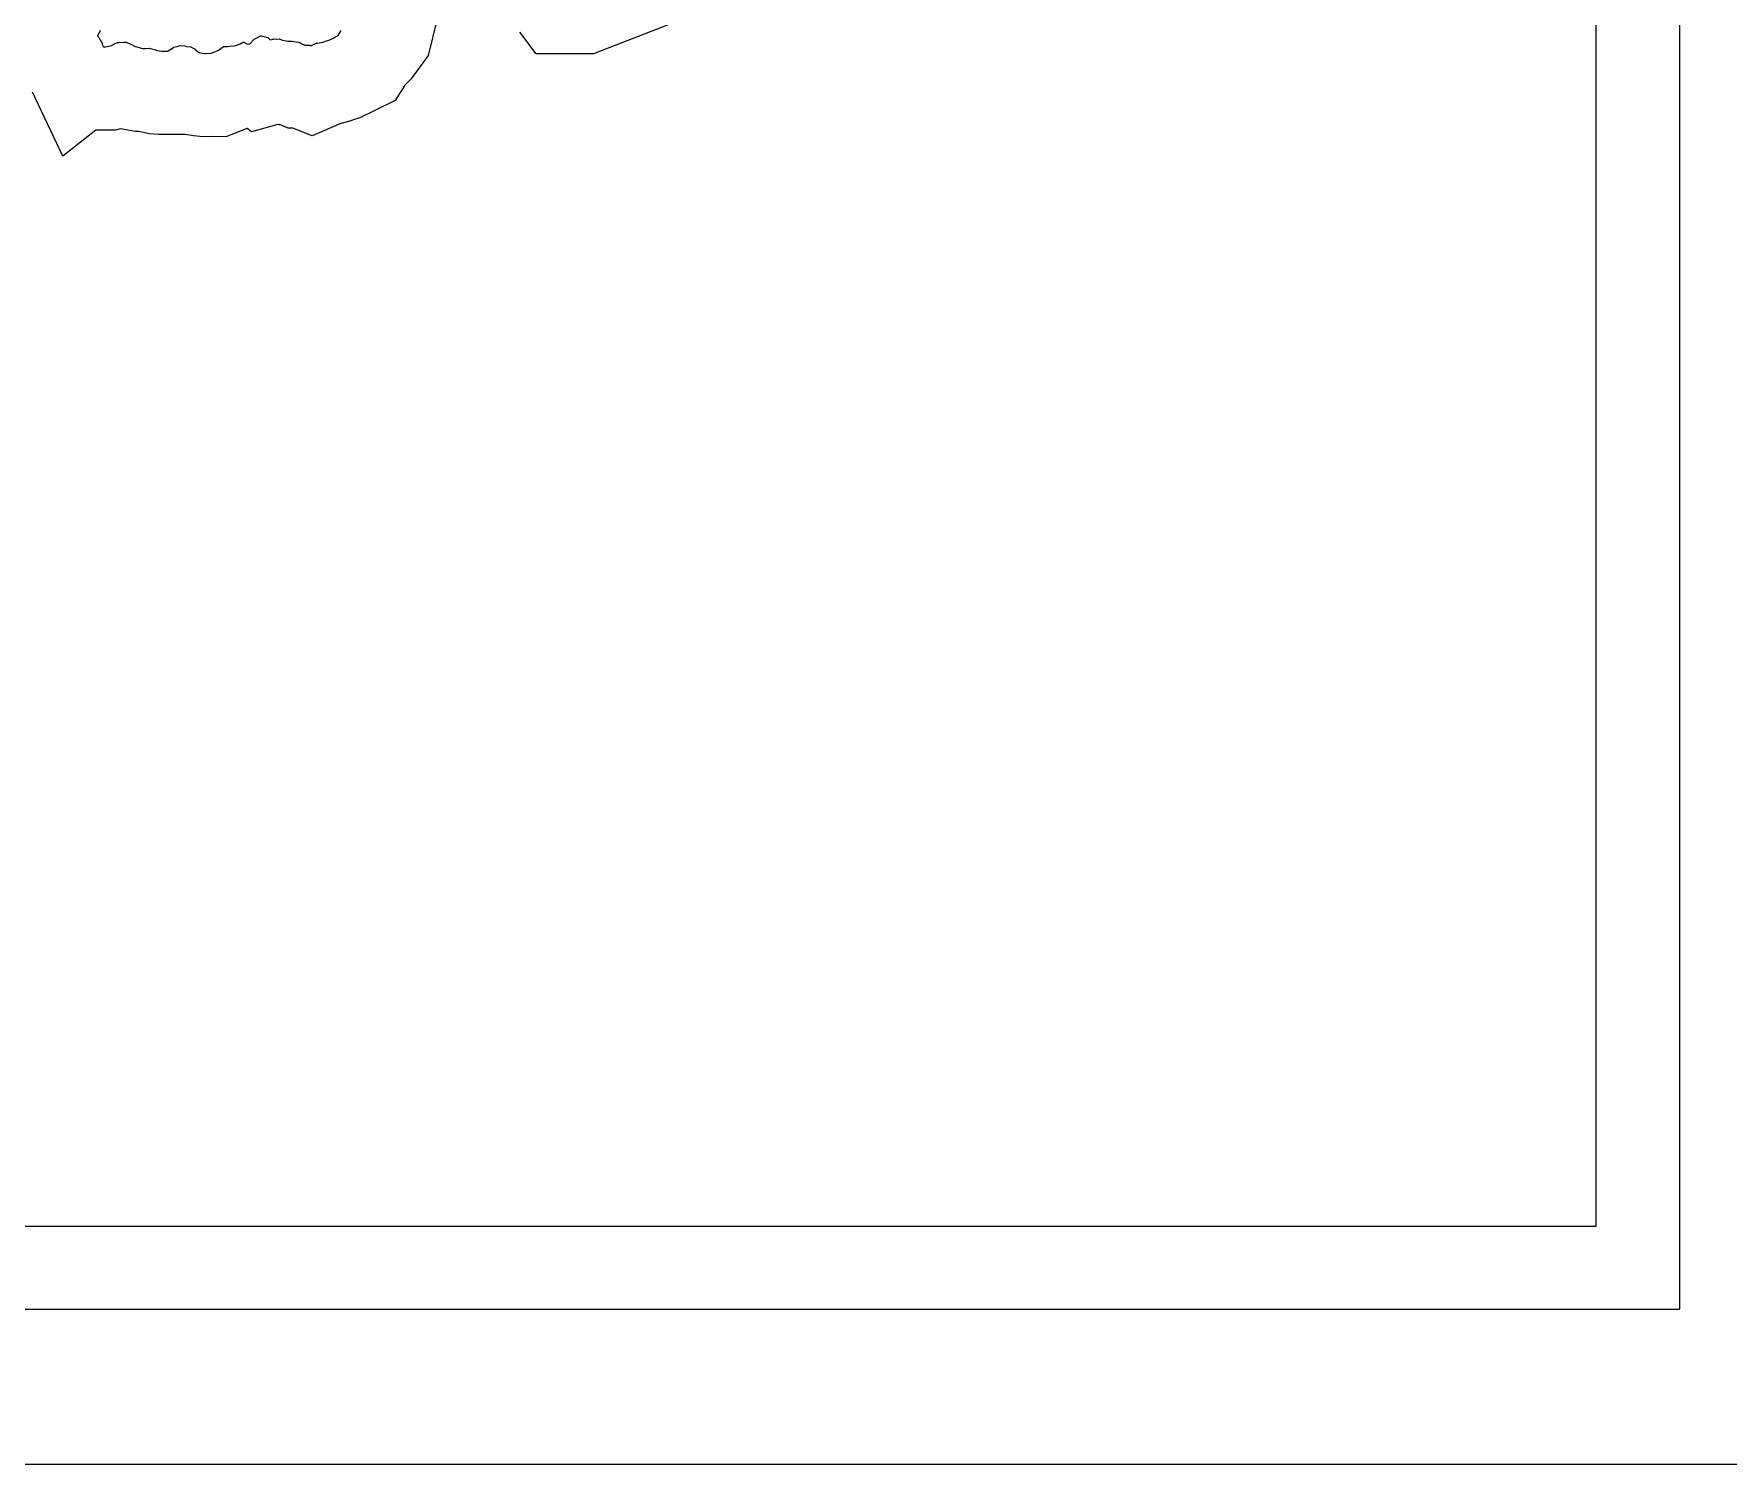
# Model space of a CAD drawing. Header units: millimetres. Extents: x 0 to 600, y 0 to 900.
# Drawn here: x 142.5 to 284.9, y 0 to 120.2 of the extents above; entities that cross this region are included whole.
import ezdxf

# ---------------------------------------------------------------- set-up
doc = ezdxf.new("R2010")
doc.units = ezdxf.units.MM
for name, color, linetype in [('CORTE', 1, 'Continuous'), ('GRABADO', 5, 'Continuous'), ('HOJA', 8, 'Continuous')]:
    doc.layers.add(name, color=color, linetype=linetype)

msp = doc.modelspace()

# ---------------------------------------------------------------- linework, layer by layer
at = {"layer": 'CORTE'}
for points in [[(280.82, 132.97), (280.82, 116.59), (280.82, 115.42), (280.82, 114.53), (280.82, 113.66), (280.82, 113.65), (280.82, 113.65), (280.82, 111.97), (280.82, 108.58), (280.82, 107.12), (280.82, 105.82), (280.82, 103.94), (280.82, 101.8), (280.82, 101.03), (280.82, 101.02), (280.82, 101.02), (280.82, 100.57), (280.82, 99.32), (280.82, 98.13), (280.82, 98.11), (280.82, 80.45), (280.82, 80.45), (280.82, 80.45), (280.82, 79.64), (280.82, 79.64), (280.82, 79.21), (280.82, 77.76), (280.82, 77.5), (280.82, 77.1), (280.82, 76.92), (280.82, 76.63), (280.82, 76.41), (280.82, 75.83), (280.82, 75.17), (280.82, 74.59), (280.82, 73.89), (280.82, 73.28), (280.82, 72.41), (280.82, 72.07), (280.82, 71.85), (280.82, 71.24), (280.82, 70.6), (280.82, 70.04), (280.82, 69.65), (280.82, 69.42), (280.82, 68.68), (280.82, 67.99), (280.82, 67.53), (280.82, 66.86), (280.82, 66.42), (280.82, 65.46), (280.82, 64.67), (280.82, 64.16), (280.82, 63.84), (280.82, 36.95), (280.82, 36.43), (280.82, 35.86), (280.82, 35.35), (280.82, 34.9), (280.82, 34.34), (280.82, 33.8), (280.82, 33.34), (280.82, 32.73), (280.82, 32.19), (280.82, 31.75), (280.82, 13.07), (280.82, 13.06), (280.82, 13.05), (280.81, 13.04), (280.81, 13.03), (280.8, 13.02), (280.8, 13.02), (280.79, 13.01), (280.78, 13), (280.77, 13), (280.76, 13), (280.75, 13), (191.27, 13), (191.04, 13), (190.28, 13), (190.28, 13), (189.88, 13), (188.04, 13), (187.76, 13), (187.64, 13), (187.57, 13), (187.11, 13), (186.82, 13), (186.58, 13), (185.79, 13), (185.38, 13), (185.21, 13), (185.03, 13), (184.41, 13), (183.78, 13), (183.71, 13), (137.09, 13)], [(106.02, 20), (142.55, 20), (142.94, 20), (143.82, 20), (144.47, 20), (145.23, 20), (146.13, 20), (146.13, 20), (146.14, 20), (146.43, 20), (146.77, 20), (147.2, 20), (147.2, 20), (147.26, 20), (147.27, 20), (147.99, 20), (148.4, 20), (148.64, 20), (149.46, 20), (150.41, 20), (150.98, 20), (151.31, 20), (152.01, 20), (152.81, 20), (153.4, 20), (153.42, 20), (153.53, 20), (160.64, 20), (160.64, 20), (206.46, 20), (206.54, 20), (207.25, 20), (207.95, 20), (208.16, 20), (208.36, 20), (208.82, 20), (209.72, 20), (209.99, 20), (210.31, 20), (210.83, 20), (210.91, 20), (211.05, 20), (211.37, 20), (213.45, 20), (214.15, 20), (214.15, 20), (214.77, 20), (215.03, 20), (273.82, 20), (273.82, 34.24), (273.82, 34.74), (273.82, 35.35), (273.82, 36.04), (273.82, 36.57), (273.82, 37.18), (273.82, 37.81), (273.82, 38.32), (273.82, 38.9), (273.82, 39.55), (273.82, 40.14), (273.82, 70.61), (273.82, 70.98), (273.82, 71.55), (273.82, 72.44), (273.82, 73.53), (273.82, 74.04), (273.82, 74.79), (273.82, 75.31), (273.82, 76.1), (273.82, 76.93), (273.82, 77.19), (273.82, 77.63), (273.82, 78.27), (273.82, 79), (273.82, 79.68), (273.82, 79.93), (273.82, 80.32), (273.82, 81.31), (273.82, 82), (273.82, 82.79), (273.82, 83.44), (273.82, 84.2), (273.82, 84.85), (273.82, 85.11), (273.82, 85.43), (273.82, 85.64), (273.82, 86.09), (273.82, 86.38), (273.82, 88.03), (273.82, 89.43), (273.82, 89.43), (273.82, 109.47), (273.82, 110.82), (273.82, 112.24), (273.82, 112.75), (273.82, 112.75), (273.82, 113.63), (273.82, 116.05), (273.82, 118.19), (273.82, 119.66), (273.82, 121.31)], [(176.37, 121.5), (175.61, 118.44), (174.19, 116.48), (173.66, 115.93), (172.82, 114.64), (171.06, 113.79), (170.95, 113.73), (169.91, 113.21), (168.9, 112.89), (168.3, 112.72), (168.26, 112.72), (165.86, 111.67), (164.22, 112.32), (163.83, 112.33), (163.1, 112.62), (163.09, 112.61), (162.97, 112.64), (160.75, 112), (160.4, 112.28), (160.37, 112.28), (160.02, 112.15), (158.6, 111.6), (157.39, 111.63), (156.68, 111.59), (155.89, 111.67), (155.17, 111.78), (152.93, 111.78), (152.18, 111.85), (151.27, 112.03), (151.01, 112.03), (149.75, 112.26), (149.31, 112.15), (147.66, 112.15), (144.89, 109.96), (142.35, 115.36)], [(196.66, 121.34), (189.5, 118.58), (184.68, 118.58), (183.32, 120.39)]]:
    msp.add_lwpolyline(points, dxfattribs=at)
at = {"layer": 'GRABADO'}
for points in [[(280.82, 121.31), (280.82, 119.66), (280.82, 118.19), (280.82, 116.05), (280.82, 113.63), (280.82, 112.75), (280.82, 112.75), (280.82, 112.75), (280.82, 112.24), (280.82, 110.82), (280.82, 109.47), (280.82, 109.45), (280.82, 89.43), (280.82, 89.43), (280.82, 89.43), (280.82, 88.53), (280.82, 88.53), (280.82, 88.03), (280.82, 86.38), (280.82, 86.09), (280.82, 85.64), (280.82, 85.43), (280.82, 85.11), (280.82, 84.85), (280.82, 84.2), (280.82, 83.44), (280.82, 82.79), (280.82, 82), (280.82, 81.31), (280.82, 80.32), (280.82, 79.93), (280.82, 79.68), (280.82, 79), (280.82, 78.27), (280.82, 77.63), (280.82, 77.19), (280.82, 76.93), (280.82, 76.1), (280.82, 75.31), (280.82, 74.79), (280.82, 74.04), (280.82, 73.53), (280.82, 72.44), (280.82, 71.55), (280.82, 70.98), (280.82, 70.61), (280.82, 40.14), (280.82, 39.55), (280.82, 38.9), (280.82, 38.32), (280.82, 37.81), (280.82, 37.18), (280.82, 36.57), (280.82, 36.04), (280.82, 35.35), (280.82, 34.74), (280.82, 34.24), (280.82, 13.07), (280.82, 13.06), (280.82, 13.05), (280.81, 13.04), (280.81, 13.03), (280.8, 13.02), (280.8, 13.02), (280.79, 13.01), (280.78, 13), (280.77, 13), (280.76, 13), (280.75, 13), (215.03, 13), (214.77, 13), (213.91, 13), (213.91, 13), (213.45, 13), (211.37, 13), (211.05, 13), (210.91, 13), (210.83, 13), (210.31, 13), (209.99, 13), (209.72, 13), (208.82, 13), (208.36, 13), (208.16, 13), (207.95, 13), (207.25, 13), (206.54, 13), (206.47, 13), (153.64, 13), (153.64, 13), (153.53, 13), (153.42, 13), (153.4, 13), (152.81, 13), (152.01, 13), (151.31, 13), (150.98, 13), (150.41, 13), (149.46, 13), (148.64, 13), (148.4, 13), (147.99, 13), (147.27, 13), (147.26, 13), (147.26, 13), (146.93, 13), (146.93, 13), (146.77, 13), (146.43, 13), (146.14, 13), (146.02, 13), (145.89, 13), (145.89, 13), (145.23, 13), (144.47, 13), (143.82, 13), (142.94, 13), (142.55, 13), (106.02, 13)], [(148.02, 120.52), (147.81, 120.05), (147.91, 119.94), (147.91, 119.93), (148.02, 119.74), (148.15, 119.56), (148.16, 119.56), (148.16, 119.55), (148.16, 119.54), (148.17, 119.54), (148.17, 119.53), (148.19, 119.37), (148.32, 119.15), (148.47, 119.15), (148.86, 119.24), (148.98, 119.28), (149.23, 119.41), (149.23, 119.41), (149.5, 119.51), (149.5, 119.51), (149.51, 119.51), (149.6, 119.52), (150.05, 119.56), (150.05, 119.56), (150.16, 119.55), (150.17, 119.55), (150.18, 119.55), (150.18, 119.55), (150.54, 119.41), (150.55, 119.41), (150.56, 119.4), (150.56, 119.4), (150.59, 119.38), (150.6, 119.37), (150.6, 119.37), (150.96, 119.2), (151.11, 119.17), (151.12, 119.17), (151.38, 119.08), (151.62, 119.03), (151.85, 119.03), (152.14, 119.04), (152.15, 119.04), (152.16, 119.04), (152.35, 118.98), (152.68, 118.92), (152.69, 118.91), (152.69, 118.91), (152.8, 118.86), (153.2, 118.78), (153.23, 118.78), (153.69, 118.78), (153.75, 118.82), (154.19, 119.11), (154.2, 119.12), (154.21, 119.12), (154.59, 119.22), (154.73, 119.27), (154.74, 119.28), (154.75, 119.28), (154.76, 119.28), (154.76, 119.28), (155.15, 119.23), (155.15, 119.23), (155.16, 119.23), (155.29, 119.18), (155.62, 119.17), (155.62, 119.17), (155.63, 119.17), (155.64, 119.17), (155.65, 119.16), (155.66, 119.16), (155.84, 119.04), (156.01, 118.95), (156.02, 118.94), (156.02, 118.94), (156.3, 118.71), (156.34, 118.68), (156.35, 118.68), (156.77, 118.61), (156.85, 118.61), (157.3, 118.63), (157.3, 118.63), (157.36, 118.63), (157.58, 118.72), (157.86, 118.81), (157.99, 118.89), (158.37, 119.16), (158.38, 119.17), (158.39, 119.17), (158.4, 119.18), (158.41, 119.18), (158.75, 119.18), (158.92, 119.21), (158.93, 119.21), (159.31, 119.23), (159.44, 119.28), (159.81, 119.41), (159.94, 119.5), (159.95, 119.5), (159.96, 119.5), (160.06, 119.54), (160.06, 119.54), (160.07, 119.55), (160.09, 119.55), (160.1, 119.55), (160.11, 119.54), (160.35, 119.41), (160.49, 119.39), (160.5, 119.39), (160.61, 119.41), (160.98, 119.79), (160.98, 119.79), (160.99, 119.8), (161.47, 120.05), (161.5, 120.07), (161.51, 120.08), (161.52, 120.08), (161.54, 120.09), (161.54, 120.09), (161.55, 120.09), (161.56, 120.09), (161.56, 120.09), (161.57, 120.09), (161.98, 119.97), (161.98, 119.97), (162.09, 119.94), (162.1, 119.94), (162.11, 119.93), (162.12, 119.93), (162.33, 119.74), (162.58, 119.81), (162.58, 119.82), (162.59, 119.82), (162.59, 119.82), (162.6, 119.82), (162.88, 119.8), (163.12, 119.82), (163.12, 119.82), (163.13, 119.82), (163.14, 119.82), (163.14, 119.81), (163.15, 119.81), (163.37, 119.71), (163.66, 119.66), (163.66, 119.66), (163.81, 119.63), (164.17, 119.63), (164.17, 119.63), (164.18, 119.63), (164.32, 119.6), (164.7, 119.54), (164.79, 119.54), (164.79, 119.53), (164.8, 119.53), (164.81, 119.53), (164.82, 119.53), (164.82, 119.52), (164.98, 119.41), (165.17, 119.32), (165.23, 119.3), (165.64, 119.29), (165.65, 119.29), (165.66, 119.29), (165.66, 119.29), (165.67, 119.28), (165.73, 119.25), (166.09, 119.41), (166.22, 119.48), (166.23, 119.48), (166.24, 119.49), (166.25, 119.49), (166.26, 119.49), (166.27, 119.49), (166.31, 119.48), (166.76, 119.56), (166.9, 119.6), (167.27, 119.72), (167.64, 119.9), (167.79, 119.99), (167.79, 119.99), (168.01, 120.09), (168.29, 120.53)]]:
    msp.add_lwpolyline(points, dxfattribs=at)
at = {"layer": 'HOJA'}
msp.add_lwpolyline([(0, 0), (600, 0), (600, 900), (0, 900)], close=True, dxfattribs=at)

doc.saveas('drawing.dxf')
